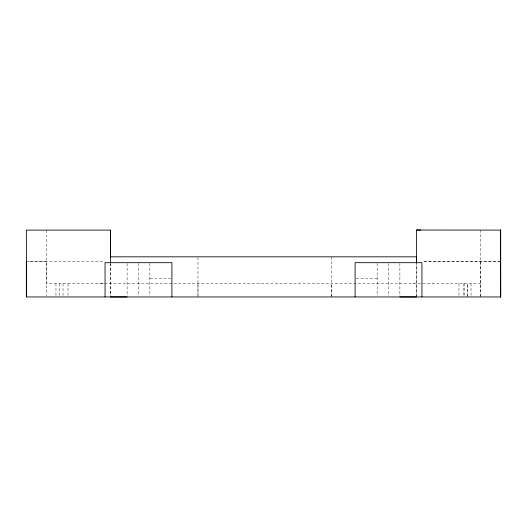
<?xml version="1.0" encoding="UTF-8"?>
<svg xmlns="http://www.w3.org/2000/svg" width="527" height="527" viewBox="0 0 527 527"><rect width="100%" height="100%" fill="white"/><g stroke="black" fill="none" stroke-linecap="round" stroke-linejoin="round"><path stroke-width="0.4" stroke-dasharray="2.63 1.98" d="M197.987 296.951L197.981 256.827M331.687 296.951L331.687 283.572M416.534 296.161L416.528 263.217L416.534 296.951M467.574 296.951L467.568 283.572L467.574 296.161M471.039 283.572L471.046 296.951M480.67 296.951L480.65 230.095M500.65 261.596L423.062 261.59L500.551 261.583M480.65 283.572L46.33 283.572L46.33 261.583L27.951 261.59M26.357 261.603L103.898 261.596M149.846 278.375L170.768 278.375M356.226 278.375L377.154 278.375M413.754 283.526L414.09 283.526M433.352 283.526L433.695 283.572M413.761 283.572L414.097 283.572M100.69 283.566L103.279 283.572M480.67 261.596L480.67 296.161M458.971 283.572L458.977 296.951M399.881 263.493L399.881 296.141M388.518 263.493L388.518 296.141M377.154 263.467L377.154 296.141M331.694 256.827L331.694 296.148M197.981 283.572L197.987 296.167M149.846 263.467L149.846 296.141M138.476 263.493L138.476 296.141M127.112 263.493L127.112 296.141M68.029 283.572L68.029 296.167M62.996 283.572L63.003 296.167M59.426 283.572L59.432 296.167M55.954 283.572L55.961 296.167M46.35 230.108L46.336 296.167M110.479 263.243L110.466 296.951L110.466 263.217M463.997 283.572L464.004 296.167L463.997 283.572"/><path stroke-width="0.79" d="M26.35 261.59L26.357 296.958L500.65 296.951L500.65 230.101L416.534 230.029L416.528 262.677M26.449 296.951L26.357 230.121L110.472 230.121L110.472 257.255M110.466 262.709L110.472 230.108M500.624 261.596L500.65 296.951L500.65 230.101M500.584 296.951L500.551 230.029L500.624 296.951M110.466 256.827L416.528 256.827L416.528 262.565M110.466 296.951L127.112 296.958M416.534 230.029L420.645 230.035M399.881 296.958L416.528 296.971M421.943 296.958L421.943 262.683L355.093 262.683L355.093 296.958M171.907 296.958L171.907 262.683L105.051 262.683L105.051 296.958"/></g></svg>
